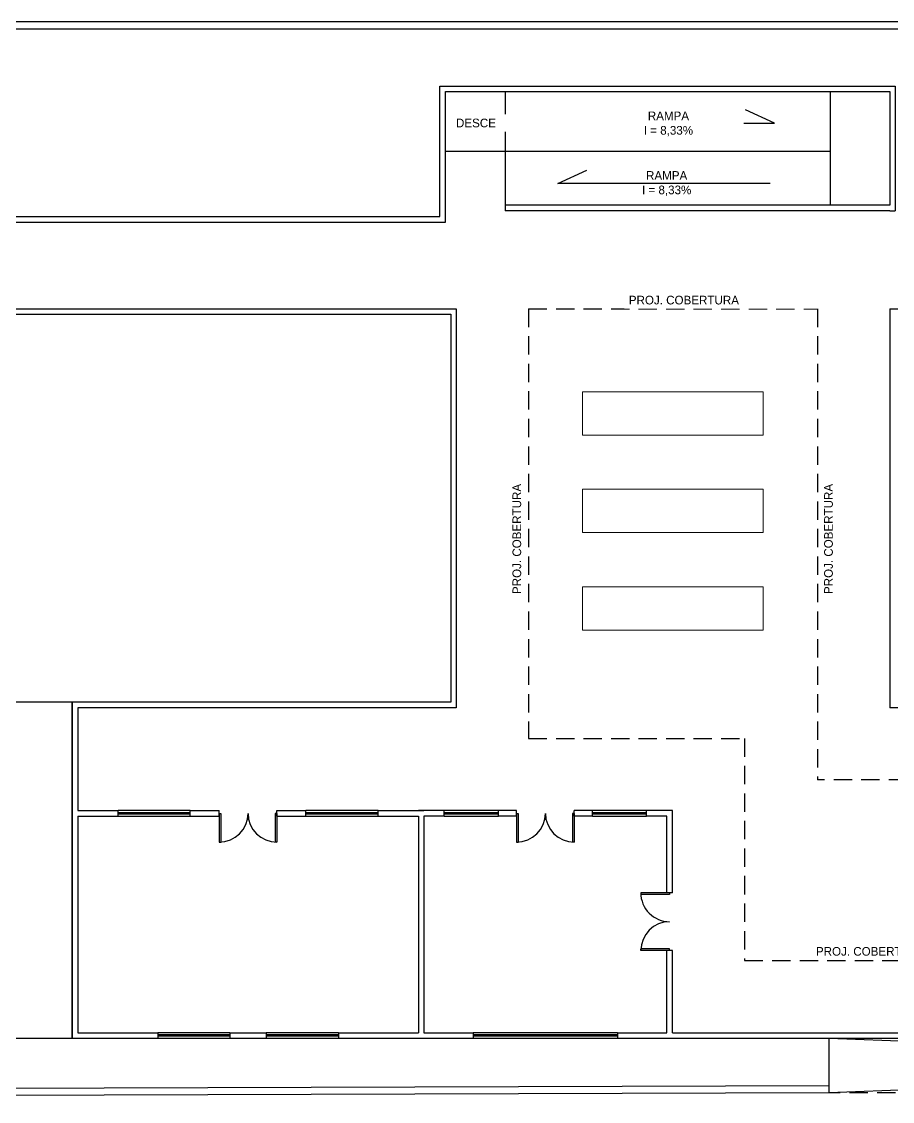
# Model space of a CAD drawing. Header units: centimetres. Extents: x 30244 to 591333, y -111940 to 104227.
# Drawn here: x 372204 to 374615, y 2200 to 5190 of the extents above; entities that cross this region are included whole.
import ezdxf

# ---------------------------------------------------------------- set-up
doc = ezdxf.new("R2010")
doc.units = ezdxf.units.CM
doc.header["$LTSCALE"] = 4
doc.linetypes.add('HIDDENX2', pattern=[19.05, 12.7, -6.35])
for name, color, linetype in [('0.1', 1, 'Continuous'), ('0.2', 2, 'Continuous'), ('0.4', 4, 'Continuous'), ('0.6', 6, 'Continuous'), ('02-CONT', 2, 'Continuous'), ('C-TEXTO-02', 2, 'Continuous'), ('VISTA3', 3, 'Continuous')]:
    doc.layers.add(name, color=color, linetype=linetype)
doc.styles.add('Símbolos', font='ERASLGHT.TTF')

# ---------------------------------------------------------------- blocks, each defined once
blk = doc.blocks.new('1_00')
for p, q in [((-129.2, 59.1), (-129.2, 109.1)), ((-129.2, 109.1), (-126.2, 109.1)), ((-126.2, 59.1), (-126.2, 109.1)), ((-29.2, 109.1), (-32.2, 109.1)), ((-32.2, 59.1), (-32.2, 109.1)), ((-29.2, 59.1), (-29.2, 109.1)), ((-129.2, 59.1), (-126.2, 59.1)), ((-29.2, 59.1), (-32.2, 59.1))]:
    blk.add_line(p, q)
at = {"color": 1}
for centre, start, end in [((-129.2, 59.1), 0, 90), ((-29.2, 59.1), 90, 180)]:
    blk.add_arc(centre, 50, start, end, dxfattribs=at)

msp = doc.modelspace()

# ---------------------------------------------------------------- linework, layer by layer
at = {"layer": '0.1'}
for p, q in [((373542.569, 4996.348), (373542.569, 4681.352)), ((374442.569, 4996.348), (374442.569, 4681.352)), ((373377.569, 4831.352), (374442.569, 4831.352)), ((378194.569, 2375.348), (374440.271, 2223.546)), ((374440.271, 2375.25, 72875.6), (378280.815, 2234.045))]:
    msp.add_line(p, q, dxfattribs=at)
at = {"layer": '0.1', "linetype": 'HIDDENX2'}
for p, q in [((373607.569, 4394.816), (374407.569, 4394.816)), ((374407.569, 4394.816), (374407.569, 3090.348))]:
    msp.add_line(p, q, dxfattribs=at)
for points in [[(373607.569, 4394.816), (373607.569, 3205.348)], [(373607.569, 3205.348), (374205.971, 3205.348), (374205.971, 2590.348), (374884.569, 2590.348), (374884.569, 3090.348), (374407.569, 3090.348)], [(378280.815, 2234.045), (374440.271, 2223.546)]]:
    msp.add_lwpolyline(points, dxfattribs=at)
at = {"layer": '0.1', "lineweight": 9}
for points in [[(373757.569, 4045.082), (374257.569, 4045.082), (374257.569, 4165.082), (373757.569, 4165.082)], [(373757.569, 3775.082), (374257.569, 3775.082), (374257.569, 3895.082), (373757.569, 3895.082)], [(373757.569, 3505.082), (374257.569, 3505.082), (374257.569, 3625.082), (373757.569, 3625.082)]]:
    msp.add_lwpolyline(points, close=True, dxfattribs=at)
at = {"layer": '0.2'}
for p, q in [((372671.169, 3005.348), (372471.169, 3005.348)), ((372671.169, 2999.348), (372471.169, 2999.348)), ((372471.169, 2996.348), (372671.169, 2996.348)), ((372471.169, 2990.348), (372671.169, 2990.348)), ((373191.169, 3005.348), (372991.169, 3005.348)), ((373191.169, 2999.348), (372991.169, 2999.348)), ((372991.169, 2996.348), (373191.169, 2996.348)), ((372991.169, 2990.348), (373191.169, 2990.348)), ((373524.371, 3005.348), (373374.371, 3005.348)), ((373524.371, 2999.348), (373374.371, 2999.348)), ((373374.371, 2996.348), (373524.371, 2996.348)), ((373374.371, 2990.348), (373524.371, 2990.348)), ((373934.371, 3005.348), (373784.371, 3005.348)), ((373934.371, 2999.348), (373784.371, 2999.348)), ((373784.371, 2996.348), (373934.371, 2996.348)), ((373784.371, 2990.348), (373934.371, 2990.348)), ((372781.169, 2390.348), (372581.169, 2390.348)), ((372781.169, 2384.348), (372581.169, 2384.348)), ((372581.169, 2381.348), (372781.169, 2381.348)), ((372581.169, 2375.348), (372781.169, 2375.348)), ((373081.169, 2390.348), (372881.169, 2390.348)), ((373081.169, 2384.348), (372881.169, 2384.348)), ((372881.169, 2381.348), (373081.169, 2381.348)), ((372881.169, 2375.348), (373081.169, 2375.348)), ((373854.371, 2390.348), (373454.371, 2390.348)), ((373854.371, 2384.348), (373454.371, 2384.348)), ((373454.371, 2381.348), (373854.371, 2381.348)), ((373454.371, 2375.348), (373854.371, 2375.348)), ((374440.271, 2223.546), (374440.271, 2375.25, 72875.6))]:
    msp.add_line(p, q, dxfattribs=at)
msp.add_lwpolyline([(370424.56, 2375.348), (372344.569, 2375.348), (372344.569, 3305.348), (370424.56, 3305.348)], close=True, dxfattribs=at)
at = {"layer": '0.4'}
for points in [[(374440.271, 2243.546), (370424.56, 2230.782)], [(374440.271, 2223.546), (370424.56, 2211.474)]]:
    msp.add_lwpolyline(points, dxfattribs=at)
at = {"layer": '0.6'}
for p, q in [((374607.569, 4681.352), (373542.569, 4681.352)), ((373542.569, 4681.352), (373542.569, 4666.352)), ((374607.569, 4666.352), (373542.569, 4666.352)), ((374607.569, 4666.352), (374622.569, 4666.352)), ((374607.569, 4394.816), (374827.569, 4394.816)), ((371968.336, 4379.816), (373392.569, 4379.816)), ((374607.569, 4379.816), (374607.569, 3290.348)), ((375084.569, 3290.348), (374607.569, 3290.348)), ((372359.569, 3005.348), (372471.169, 3005.348)), ((372359.569, 2990.348), (372471.169, 2990.348)), ((372471.169, 2990.348), (372471.169, 3005.348)), ((372671.169, 3005.348), (372751.169, 3005.348)), ((372671.169, 2990.348), (372671.169, 3005.348)), ((372671.169, 2990.348), (372751.169, 2990.348)), ((372751.169, 2990.348), (372751.169, 3005.348)), ((372911.169, 3005.348), (372991.169, 3005.348)), ((372911.169, 2990.348), (372911.169, 3005.348)), ((372911.169, 2990.348), (372991.169, 2990.348)), ((372991.169, 2990.348), (372991.169, 3005.348)), ((373191.169, 3005.348), (373317.77, 3005.348)), ((373191.169, 2990.348), (373191.169, 3005.348)), ((373191.169, 2990.348), (373302.77, 2990.348)), ((373374.371, 2990.348), (373374.371, 3005.348)), ((373524.371, 2990.348), (373524.371, 3005.348)), ((373574.371, 2990.348), (373574.371, 3005.348)), ((373734.371, 2990.348), (373734.371, 3005.348)), ((373784.371, 2990.348), (373784.371, 3005.348)), ((373934.371, 2990.348), (373934.371, 3005.348)), ((374005.971, 2777.848), (373990.971, 2777.848)), ((374005.971, 2617.848), (373990.971, 2617.848)), ((372344.569, 2375.348), (372581.169, 2375.348)), ((372359.569, 2390.348), (372581.169, 2390.348)), ((372581.169, 2390.348), (372581.169, 2375.348)), ((372781.169, 2390.348), (372881.169, 2390.348)), ((372781.169, 2390.348), (372781.169, 2375.348)), ((372781.169, 2375.348), (372881.169, 2375.348)), ((372881.169, 2390.348), (372881.169, 2375.348)), ((373081.169, 2390.348), (373302.77, 2390.348)), ((373081.169, 2390.348), (373081.169, 2375.348)), ((373081.169, 2375.348), (373302.77, 2375.348)), ((373454.371, 2390.348), (373454.371, 2375.348)), ((373854.371, 2390.348), (373854.371, 2375.348)), ((374005.971, 2390.348), (375084.569, 2390.348)), ((374005.971, 2375.348), (375084.569, 2375.348))]:
    msp.add_line(p, q, dxfattribs=at)
for points in [[(371968.336, 4394.816), (373407.569, 4394.816), (373407.569, 3290.348), (372359.569, 3290.348), (372359.569, 3005.348)], [(374607.569, 4394.816), (374607.569, 4379.816)], [(373392.569, 4379.816), (373392.569, 3305.348), (372344.569, 3305.348), (372344.569, 2375.348)], [(372359.569, 2990.348), (372359.569, 2390.348)], [(373374.371, 3005.348), (373302.77, 3005.348)], [(373302.77, 2990.348), (373302.77, 2390.348)], [(373374.371, 2990.348), (373317.77, 2990.348), (373317.77, 2390.348), (373454.371, 2390.348)], [(373574.371, 3005.348), (373524.371, 3005.348)], [(373574.371, 2990.348), (373524.371, 2990.348)], [(373784.371, 3005.348), (373734.371, 3005.348)], [(373784.371, 2990.348), (373734.371, 2990.348)], [(374005.971, 2777.848), (374005.971, 3005.348), (373934.371, 3005.348)], [(373990.971, 2777.848), (373990.971, 2990.348), (373934.371, 2990.348)], [(373854.371, 2390.348), (373990.971, 2390.348), (373990.971, 2617.848)], [(374005.971, 2390.348), (374005.971, 2617.848)], [(373302.77, 2375.348), (373454.371, 2375.348)], [(373854.371, 2375.348), (374005.971, 2375.348)]]:
    msp.add_lwpolyline(points, dxfattribs=at)
at = {"layer": 'VISTA3'}
msp.add_lwpolyline([(373750.742, 4908.623), (374288.631, 4908.623), (374208.559, 4945.375)], dxfattribs=at)

# ---------------------------------------------------------------- block references
at = {"layer": '02-CONT', "xscale": 1.599999999999993, "yscale": 1.599999999999993, "zscale": 1.599999999999993}
for p, rotation in [((372704.492, 3092.332), 180), ((373527.694, 3092.332), 180), ((374092.955, 2824.526), 89.99999999999999)]:
    msp.add_blockref('1_00', p, dxfattribs=dict(at, rotation=rotation))

# ---------------------------------------------------------------- texts
at = {"layer": 'C-TEXTO-02', "insert": (373794.238, 4775.792), "char_height": 24, "width": 391.80878, "attachment_point": 1, "style": 'Símbolos', "bg_fill": 2}
msp.add_mtext('\\pxqc;RAMPA\\PI = 8,33%', dxfattribs=at)

# ---------------------------------------------------------------- next in the draw order: linework, layer by layer
at = {"layer": 'VISTA3'}
msp.add_lwpolyline([(374277.043, 4741.657), (373688.892, 4741.657), (373768.965, 4778.409)], dxfattribs=at)

# ---------------------------------------------------------------- next in the draw order: texts
at = {"layer": 'C-TEXTO-02', "char_height": 24, "style": 'Símbolos', "bg_fill": 2}
for s, insert, width, attachment_point in [('\\pxqc;RAMPA\\PI = 8,33%', (374190.899, 4940.792), 391.80878, 3), ('PROJ. COBERTURA', (373885.327, 4430.775), 536.35929, 1), ('PROJ. COBERTURA', (374403.354, 2627.674), 536.35929, 1)]:
    msp.add_mtext(s, dxfattribs=dict(at, insert=insert, width=width, attachment_point=attachment_point))
at = {"layer": 'C-TEXTO-02', "char_height": 24, "width": 536.35929, "attachment_point": 1, "rotation": 90, "style": 'Símbolos', "bg_fill": 2}
for insert in [(373563.275, 3605.037), (374426.065, 3605.037)]:
    msp.add_mtext('PROJ. COBERTURA', dxfattribs=dict(at, insert=insert))

# ---------------------------------------------------------------- next in the draw order: linework, layer by layer
at = {"layer": '0.6'}
for points in [[(371968.336, 4649.813), (373362.569, 4649.813), (373362.569, 5011.348), (374622.569, 5011.348), (374622.569, 4666.352)], [(371968.336, 4634.813), (373377.569, 4634.813), (373377.569, 4996.348), (374607.569, 4996.348), (374607.569, 4681.352)]]:
    msp.add_lwpolyline(points, dxfattribs=at)

# ---------------------------------------------------------------- next in the draw order: texts
at = {"layer": 'C-TEXTO-02', "insert": (373406.864, 4921.096), "char_height": 24, "width": 391.80878, "attachment_point": 1, "style": 'Símbolos', "bg_fill": 2}
msp.add_mtext('DESCE', dxfattribs=at)

# ---------------------------------------------------------------- next in the draw order: linework, layer by layer
at = {"layer": '0.4'}
for points in [[(365943.113, 2200.317), (365923.511, 2200.263), (366305.397, 5189.813), (379305.837, 5189.813), (378467.907, 2773.546)], [(365946.236, 2220.325), (366323.004, 5169.813), (379277.732, 5169.813), (378453.674, 2793.546)]]:
    msp.add_lwpolyline(points, dxfattribs=at)

doc.saveas('drawing.dxf')
